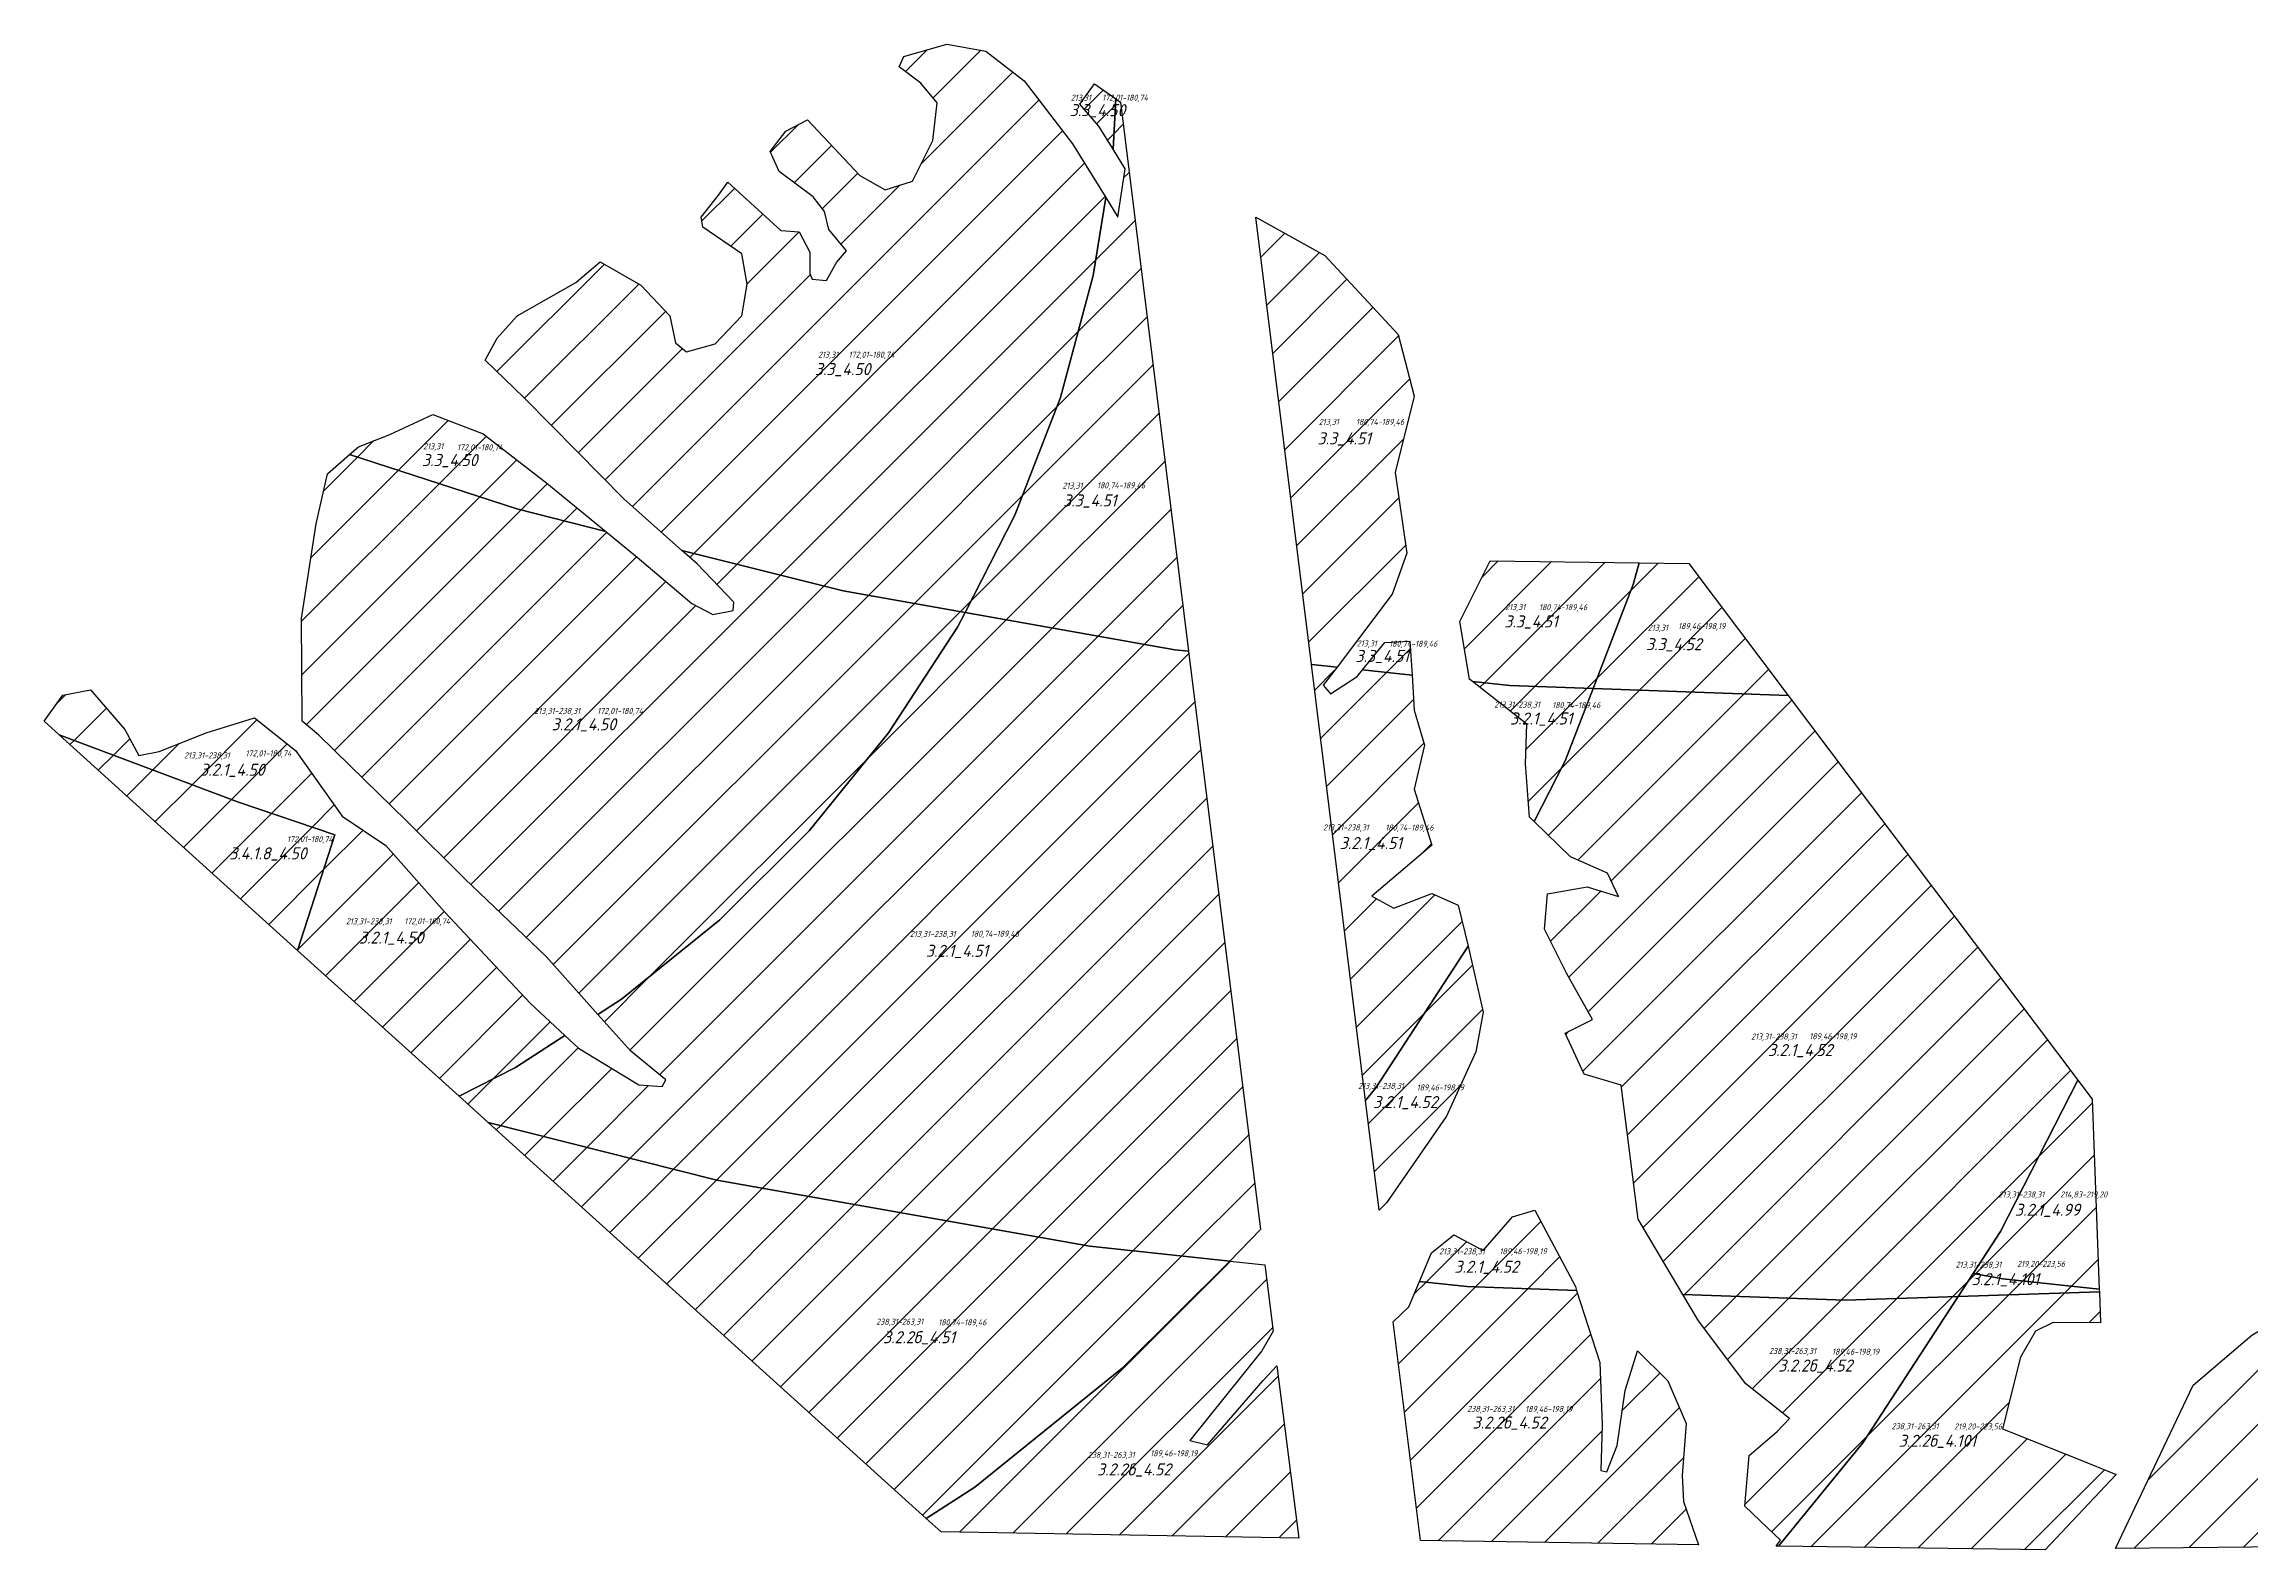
# Model space of a CAD drawing. Header units: millimetres. Extents: x 2242288 to 2245577, y 377443 to 382303.
# Drawn here: x 2242724 to 2244556, y 381054 to 382303 of the extents above; entities that cross this region are included whole.
import ezdxf

# ---------------------------------------------------------------- set-up
doc = ezdxf.new("R2010")
doc.units = ezdxf.units.MM
for name, color, linetype in [('об_3.2.1_4.101', 41, 'Continuous'), ('об_3.2.1_4.50', 41, 'Continuous'), ('об_3.2.1_4.51', 41, 'Continuous'), ('об_3.2.1_4.52', 41, 'Continuous'), ('об_3.2.1_4.99', 41, 'Continuous'), ('об_3.2.2б_4.101', 41, 'Continuous'), ('об_3.2.2б_4.51', 41, 'Continuous'), ('об_3.2.2б_4.52', 41, 'Continuous'), ('об_3.3_4.50', 41, 'Continuous'), ('об_3.3_4.51', 41, 'Continuous'), ('об_3.3_4.52', 41, 'Continuous'), ('об_3.4.1.8_4.50', 41, 'Continuous'), ('подписи', 41, 'Continuous'), ('штриховка_об_3.2.1_4.101', 41, 'Continuous'), ('штриховка_об_3.2.1_4.50', 41, 'Continuous'), ('штриховка_об_3.2.1_4.51', 41, 'Continuous'), ('штриховка_об_3.2.1_4.52', 41, 'Continuous'), ('штриховка_об_3.2.1_4.99', 41, 'Continuous'), ('штриховка_об_3.2.2б_4.51', 41, 'Continuous'), ('штриховка_об_3.2.2б_4.52', 41, 'Continuous'), ('штриховка_об_3.3_4.50', 41, 'Continuous'), ('штриховка_об_3.3_4.51', 41, 'Continuous'), ('штриховка_об_3.3_4.52', 41, 'Continuous'), ('штриховка_об_3.4.1.8_4.50', 41, 'Continuous')]:
    doc.layers.add(name, color=color, linetype=linetype)
doc.styles.add('GOST-2.304_Type-B_italic', font='GOST Common Italic.ttf')

msp = doc.modelspace()

# ---------------------------------------------------------------- hatches: boundary and pattern name
at = {"layer": 'штриховка_об_3.2.1_4.101'}
h = msp.add_hatch(dxfattribs=at)
h.set_pattern_fill('ANSI31', color=256, scale=10)
h.paths.add_polyline_path([(2244312.4, 381264.2), (2244324.8, 381283.2), (2244349.4, 381278.9), (2244429.5, 381270.3), (2244429.6, 381268.1)])
at = {"layer": 'штриховка_об_3.2.1_4.50'}
h = msp.add_hatch(dxfattribs=at)
h.set_pattern_fill('ANSI31', color=256, scale=10)
h.paths.add_polyline_path([(2243183.7, 381498.2), (2243140.7, 381546.2), (2243073.2, 381610.8), (2243025, 381659), (2242977.8, 381704.8), (2242952.2, 381729.9), (2242938.2, 381741.5), (2242937.8, 381826.8), (2242949.8, 381905.3), (2242959.4, 381946.8), (2242977.6, 381962.9), (2243116.3, 381917.7), (2243190.2, 381899.1), (2243216.4, 381877.8), (2243261.7, 381839.3), (2243279, 381830.1), (2243295.9, 381833.5), (2243296.4, 381840.3), (2243266, 381872.1), (2243253.4, 381883.3), (2243387.3, 381849.7), (2243488.4, 381831.8), (2243482.1, 381819.5), (2243424.9, 381731.8), (2243358.9, 381650.6), (2243284.8, 381576.7), (2243203.3, 381510.9)])
h = msp.add_hatch(dxfattribs=at)
h.set_pattern_fill('ANSI31', color=256, scale=10)
h.paths.add_polyline_path([(2242736.6, 381730.3), (2242724.2, 381741.5), (2242739.6, 381763.1), (2242762.8, 381767.5), (2242791.2, 381734.7), (2242802.8, 381713), (2242819.6, 381716.4), (2242858.7, 381731.8), (2242898.7, 381744.3), (2242932.9, 381717.3), (2242971.5, 381662.9), (2243007.6, 381638.3), (2243056.3, 381583.3), (2243127.7, 381507.2), (2243156.4, 381480.6), (2243115.4, 381454.1), (2243068.5, 381430.3), (2242934.4, 381551.4), (2242965.5, 381647.3), (2242885.6, 381674.3)])
at = {"layer": 'штриховка_об_3.2.1_4.51'}
h = msp.add_hatch(dxfattribs=at)
h.set_pattern_fill('ANSI31', color=256, scale=10)
h.paths.add_polyline_path([(2243068.5, 381430.3), (2243115.4, 381454.1), (2243156.4, 381480.6), (2243167.7, 381470.1), (2243217.8, 381439.7), (2243237.1, 381438.3), (2243240, 381444), (2243211, 381467.7), (2243183.7, 381498.2), (2243203.3, 381510.9), (2243284.8, 381576.7), (2243358.9, 381650.6), (2243424.9, 381731.8), (2243482.1, 381819.5), (2243488.4, 381831.8), (2243662.4, 381800.8), (2243673.9, 381799.6), (2243733.5, 381319.7), (2243708, 381293.4), (2243592, 381305.8), (2243282.5, 381360.8), (2243092.7, 381408.4)])
h = msp.add_hatch(dxfattribs=at)
h.set_pattern_fill('ANSI31', color=256, scale=10)
h.paths.add_polyline_path([(2243775.7, 381788.7), (2243797, 381786.5), (2243785.6, 381771.5), (2243791.7, 381764.2), (2243813.6, 381778.8), (2243818.1, 381784.2), (2243859.3, 381779.8), (2243861.1, 381750.8), (2243869.6, 381721.6), (2243861.1, 381685.1), (2243875.7, 381638.8), (2243825.8, 381596.3), (2243844.1, 381586.5), (2243875.7, 381598.7), (2243897.6, 381589), (2243905.8, 381555), (2243829.1, 381437.3), (2243820.7, 381426.9)])
h = msp.add_hatch(dxfattribs=at)
h.set_pattern_fill('ANSI31', color=256, scale=10)
h.paths.add_polyline_path([(2243960.6, 381658.3), (2243956.8, 381662), (2243953.4, 381706.2), (2243954.5, 381739.1), (2243909.5, 381774.5), (2243940.4, 381771.2), (2244009.5, 381768.7), (2243986.3, 381708.6)])
at = {"layer": 'штриховка_об_3.2.1_4.52'}
h = msp.add_hatch(dxfattribs=at)
h.set_pattern_fill('ANSI31', color=256, scale=10)
h.paths.add_polyline_path([(2243960.6, 381658.3), (2243986.3, 381708.6), (2244009.5, 381768.7), (2244171.4, 381762.8), (2244411.8, 381443.6), (2244347.6, 381318.2), (2244324.8, 381283.2), (2244312.4, 381264.2), (2244218.9, 381261), (2244083.9, 381265.9), (2244047, 381328.4), (2244032.8, 381439.6), (2244002.2, 381448.7), (2243986.3, 381482.7), (2244009, 381494), (2243987.4, 381532.6), (2243969.3, 381568.9), (2243971.6, 381598.4), (2244004.5, 381604.1), (2244030.5, 381596.2), (2244021.5, 381615.4), (2243990.8, 381629)])
h = msp.add_hatch(dxfattribs=at)
h.set_pattern_fill('ANSI31', color=256, scale=10)
h.paths.add_polyline_path([(2243820.7, 381426.9), (2243829.1, 381437.3), (2243905.8, 381555), (2243918.3, 381500.1), (2243912.2, 381467.2), (2243887.9, 381413.7), (2243838, 381341.8), (2243832, 381335.7)])
h = msp.add_hatch(dxfattribs=at)
h.set_pattern_fill('ANSI31', color=256, scale=10)
h.paths.add_polyline_path([(2243865.5, 381276.6), (2243875.4, 381300.4), (2243894, 381315.3), (2243918.3, 381302.2), (2243942.5, 381330.2), (2243961.2, 381335.8), (2243994.8, 381272.4), (2243995.8, 381269.1), (2243904.7, 381272.5)])
at = {"layer": 'штриховка_об_3.2.1_4.99'}
h = msp.add_hatch(dxfattribs=at)
h.set_pattern_fill('ANSI31', color=256, scale=10)
h.paths.add_polyline_path([(2244324.8, 381283.2), (2244347.6, 381318.2), (2244411.8, 381443.6), (2244423.5, 381428), (2244429.5, 381270.3), (2244349.4, 381278.9)])
at = {"layer": 'штриховка_об_3.2.2б_4.51'}
h = msp.add_hatch(dxfattribs=at)
h.set_pattern_fill('ANSI31', color=256, scale=10)
h.paths.add_polyline_path([(2243092.7, 381408.4), (2243282.5, 381360.8), (2243592, 381305.8), (2243708, 381293.4), (2243618.8, 381204.6), (2243496.6, 381106), (2243456.2, 381079.8)])
at = {"layer": 'штриховка_об_3.2.2б_4.52'}
h = msp.add_hatch(dxfattribs=at)
h.set_pattern_fill('ANSI31', color=256, scale=10)
h.paths.add_polyline_path([(2243456.2, 381079.8), (2243496.6, 381106), (2243618.8, 381204.6), (2243708, 381293.4), (2243737.2, 381290.3), (2243744, 381235.4), (2243734.5, 381218.9), (2243674.9, 381144.6), (2243689.5, 381141), (2243735.7, 381194.5), (2243747.1, 381206.5), (2243765.2, 381063.6), (2243468.5, 381068.7)])
h = msp.add_hatch(dxfattribs=at)
h.set_pattern_fill('ANSI31', color=256, scale=10)
h.paths.add_polyline_path([(2243866.2, 381061.7), (2243843.6, 381243.1), (2243856.7, 381255.6), (2243865.5, 381276.6), (2243904.7, 381272.5), (2243995.8, 381269.1), (2244015.2, 381209.3), (2244016.9, 381157.7), (2244015.8, 381119.6), (2244020.9, 381118.5), (2244029.4, 381140.6), (2244036.2, 381186), (2244046.4, 381218.9), (2244071.4, 381194), (2244086.7, 381158.8), (2244083.3, 381115.7), (2244084.4, 381094.1), (2244097, 381057.9)])
h = msp.add_hatch(dxfattribs=at)
h.set_pattern_fill('ANSI31', color=256, scale=10)
h.paths.add_polyline_path([(2244083.9, 381265.9), (2244218.9, 381261), (2244312.4, 381264.2), (2244233.3, 381142.8), (2244163.4, 381056.8), (2244161.3, 381056.8), (2244165, 381061.8), (2244154.2, 381072), (2244135.5, 381090.2), (2244138.9, 381132.1), (2244162.2, 381152), (2244172.4, 381162.8), (2244136.1, 381191.7), (2244096.9, 381243.9)])
h = msp.add_hatch(dxfattribs=at)
h.set_pattern_fill('ANSI31', color=256, scale=10)
h.paths.add_polyline_path([(2244163.4, 381056.8), (2244233.3, 381142.8), (2244312.4, 381264.2), (2244429.6, 381268.1), (2244430.6, 381242.2), (2244391.3, 381242.6), (2244376.5, 381235.4), (2244364.2, 381213.8), (2244349.1, 381154.4), (2244412.3, 381129), (2244443.5, 381116.5), (2244384.6, 381053.9)])
h = msp.add_hatch(dxfattribs=at)
h.set_pattern_fill('ANSI31', color=256, scale=10)
h.paths.add_polyline_path([(2244443, 381055.1), (2244507.3, 381190.5), (2244556, 381232), (2244591.5, 381253.1), (2244731.7, 381238.2), (2245115.9, 381224.3), (2245456.4, 381235.8), (2245448.5, 381139.7), (2244781.2, 381058.3)])
at = {"layer": 'штриховка_об_3.3_4.50'}
h = msp.add_hatch(dxfattribs=at)
h.set_pattern_fill('ANSI31', color=256, scale=10)
h.paths.add_polyline_path([(2243253.4, 381883.3), (2243205.3, 381926.1), (2243166.2, 381965.6), (2243122.4, 382009.9), (2243090.1, 382041.3), (2243100.2, 382059.6), (2243116.6, 382077.9), (2243165.3, 382105.8), (2243185.5, 382122.7), (2243219.2, 382103.4), (2243243.3, 382077.9), (2243248.2, 382055.7), (2243257.3, 382048), (2243280.9, 382054.8), (2243303.1, 382077.9), (2243307.5, 382104.4), (2243303.1, 382129.5), (2243270.8, 382151.6), (2243269.4, 382159.8), (2243283.8, 382178.2), (2243291.5, 382188.8), (2243335.4, 382148.8), (2243350.8, 382147.8), (2243359.5, 382130.9), (2243359.5, 382113.1), (2243361.4, 382108.3), (2243373.5, 382107.3), (2243381.7, 382122.2), (2243389.9, 382131.9), (2243375.4, 382149.7), (2243371.6, 382164.7), (2243362.4, 382176.7), (2243334, 382197.9), (2243326.7, 382214.3), (2243339.7, 382231.2), (2243357.6, 382240.8), (2243401, 382194.5), (2243422.2, 382182.5), (2243444.8, 382189.7), (2243461.7, 382223.5), (2243465.1, 382254.8), (2243451.6, 382271.2), (2243433.7, 382284.7), (2243437.6, 382293.3), (2243473.3, 382303.5), (2243505.7, 382297.7), (2243537.3, 382273.1), (2243577.5, 382220.7), (2243605.1, 382176.3), (2243594.7, 382111.4), (2243567.5, 382010.3), (2243529.8, 381912.7), (2243488.4, 381831.8), (2243387.3, 381849.7)])
h = msp.add_hatch(dxfattribs=at)
h.set_pattern_fill('ANSI31', color=256, scale=5)
h.paths.add_polyline_path([(2243611.3, 382216.2), (2243599.4, 382235.3), (2243583.6, 382253.6), (2243595.8, 382270.6), (2243613.6, 382258)])
h = msp.add_hatch(dxfattribs=at)
h.set_pattern_fill('ANSI31', color=256, scale=10)
h.paths.add_polyline_path([(2242977.6, 381962.9), (2242985, 381969.4), (2243011, 381979.6), (2243046.7, 381996), (2243088.6, 381980), (2243141.2, 381939.1), (2243190.2, 381899.1), (2243116.3, 381917.7)])
at = {"layer": 'штриховка_об_3.3_4.51'}
h = msp.add_hatch(dxfattribs=at)
h.set_pattern_fill('ANSI31', color=256, scale=10)
h.paths.add_polyline_path([(2243488.4, 381831.8), (2243529.8, 381912.7), (2243567.5, 382010.3), (2243594.7, 382111.4), (2243605.1, 382176.3), (2243615.2, 382159.9), (2243621.3, 382200), (2243611.3, 382216.2), (2243613.6, 382258), (2243617.3, 382255.3), (2243673.9, 381799.6), (2243662.4, 381800.8)])
h = msp.add_hatch(dxfattribs=at)
h.set_pattern_fill('ANSI31', color=256, scale=10)
h.paths.add_polyline_path([(2243775.7, 381788.7), (2243729.7, 382159.9), (2243786.9, 382128.2), (2243847.7, 382062.5), (2243861.1, 382011.3), (2243845.3, 381948), (2243855, 381881.1), (2243842.9, 381847), (2243797, 381786.5)])
h = msp.add_hatch(dxfattribs=at)
h.set_pattern_fill('ANSI31', color=256, scale=10)
h.paths.add_polyline_path([(2243909.5, 381774.5), (2243906.9, 381776.5), (2243899, 381824.2), (2243924, 381874.7), (2244047.7, 381873), (2244042.8, 381855.1), (2244009.5, 381768.7), (2243940.4, 381771.2)])
h = msp.add_hatch(dxfattribs=at)
h.set_pattern_fill('ANSI31', color=256, scale=10)
h.paths.add_polyline_path([(2243818.1, 381784.2), (2243836.8, 381806.8), (2243857.5, 381808.1), (2243859.3, 381779.8)])
at = {"layer": 'штриховка_об_3.3_4.52'}
h = msp.add_hatch(dxfattribs=at)
h.set_pattern_fill('ANSI31', color=256, scale=10)
h.paths.add_polyline_path([(2244009.5, 381768.7), (2244042.8, 381855.1), (2244047.7, 381873), (2244088.9, 381872.4), (2244171.4, 381762.8)])
at = {"layer": 'штриховка_об_3.4.1.8_4.50'}
h = msp.add_hatch(dxfattribs=at)
h.set_pattern_fill('ANSI31', color=256, scale=10)
h.paths.add_polyline_path([(2242736.6, 381730.3), (2242885.6, 381674.3), (2242965.5, 381647.3), (2242934.4, 381551.4)])

# ---------------------------------------------------------------- linework, layer by layer
at = {"layer": 'об_3.2.1_4.101'}
msp.add_lwpolyline([(2244312.4, 381264.2), (2244324.8, 381283.2), (2244349.4, 381278.9), (2244429.5, 381270.3), (2244429.6, 381268.1)], close=True, dxfattribs=at)
at = {"layer": 'об_3.2.1_4.50'}
for points in [[(2243183.7, 381498.2), (2243140.7, 381546.2), (2243073.2, 381610.8), (2243025, 381659), (2242977.8, 381704.8), (2242952.2, 381729.9), (2242938.2, 381741.5), (2242937.8, 381826.8), (2242949.8, 381905.3), (2242959.4, 381946.8), (2242977.6, 381962.9), (2243116.3, 381917.7), (2243190.2, 381899.1), (2243216.4, 381877.8), (2243261.7, 381839.3), (2243279, 381830.1), (2243295.9, 381833.5), (2243296.4, 381840.3), (2243266, 381872.1), (2243253.4, 381883.3), (2243387.3, 381849.7), (2243488.4, 381831.8), (2243482.1, 381819.5), (2243424.9, 381731.8), (2243358.9, 381650.6), (2243284.8, 381576.7), (2243203.3, 381510.9)], [(2242736.6, 381730.3), (2242724.2, 381741.5), (2242739.6, 381763.1), (2242762.8, 381767.5), (2242791.2, 381734.7), (2242802.8, 381713), (2242819.6, 381716.4), (2242858.7, 381731.8), (2242898.7, 381744.3), (2242932.9, 381717.3), (2242971.5, 381662.9), (2243007.6, 381638.3), (2243056.3, 381583.3), (2243127.7, 381507.2), (2243156.4, 381480.6), (2243115.4, 381454.1), (2243068.5, 381430.3), (2242934.4, 381551.4), (2242965.5, 381647.3), (2242885.6, 381674.3)]]:
    msp.add_lwpolyline(points, close=True, dxfattribs=at)
at = {"layer": 'об_3.2.1_4.51'}
for points in [[(2243068.5, 381430.3), (2243115.4, 381454.1), (2243156.4, 381480.6), (2243167.7, 381470.1), (2243217.8, 381439.7), (2243237.1, 381438.3), (2243240, 381444), (2243211, 381467.7), (2243183.7, 381498.2), (2243203.3, 381510.9), (2243284.8, 381576.7), (2243358.9, 381650.6), (2243424.9, 381731.8), (2243482.1, 381819.5), (2243488.4, 381831.8), (2243662.4, 381800.8), (2243673.9, 381799.6), (2243733.5, 381319.7), (2243708, 381293.4), (2243592, 381305.8), (2243282.5, 381360.8), (2243092.7, 381408.4)], [(2243775.7, 381788.7), (2243797, 381786.5), (2243785.6, 381771.5), (2243791.7, 381764.2), (2243813.6, 381778.8), (2243818.1, 381784.2), (2243859.3, 381779.8), (2243861.1, 381750.8), (2243869.6, 381721.6), (2243861.1, 381685.1), (2243875.7, 381638.8), (2243825.8, 381596.3), (2243844.1, 381586.5), (2243875.7, 381598.7), (2243897.6, 381589), (2243905.8, 381555), (2243829.1, 381437.3), (2243820.7, 381426.9)], [(2243960.6, 381658.3), (2243956.8, 381662), (2243953.4, 381706.2), (2243954.5, 381739.1), (2243909.5, 381774.5), (2243940.4, 381771.2), (2244009.5, 381768.7), (2243986.3, 381708.6)]]:
    msp.add_lwpolyline(points, close=True, dxfattribs=at)
at = {"layer": 'об_3.2.1_4.52'}
for points in [[(2243960.6, 381658.3), (2243986.3, 381708.6), (2244009.5, 381768.7), (2244171.4, 381762.8), (2244411.8, 381443.6), (2244347.6, 381318.2), (2244324.8, 381283.2), (2244312.4, 381264.2), (2244218.9, 381261), (2244083.9, 381265.9), (2244047, 381328.4), (2244032.8, 381439.6), (2244002.2, 381448.7), (2243986.3, 381482.7), (2244009, 381494), (2243987.4, 381532.6), (2243969.3, 381568.9), (2243971.6, 381598.4), (2244004.5, 381604.1), (2244030.5, 381596.2), (2244021.5, 381615.4), (2243990.8, 381629)], [(2243820.7, 381426.9), (2243829.1, 381437.3), (2243905.8, 381555), (2243918.3, 381500.1), (2243912.2, 381467.2), (2243887.9, 381413.7), (2243838, 381341.8), (2243832, 381335.7)], [(2243865.5, 381276.6), (2243875.4, 381300.4), (2243894, 381315.3), (2243918.3, 381302.2), (2243942.5, 381330.2), (2243961.2, 381335.8), (2243994.8, 381272.4), (2243995.8, 381269.1), (2243904.7, 381272.5)]]:
    msp.add_lwpolyline(points, close=True, dxfattribs=at)
at = {"layer": 'об_3.2.1_4.99'}
msp.add_lwpolyline([(2244324.8, 381283.2), (2244347.6, 381318.2), (2244411.8, 381443.6), (2244423.5, 381428), (2244429.5, 381270.3), (2244349.4, 381278.9)], close=True, dxfattribs=at)
at = {"layer": 'об_3.2.2б_4.101'}
for points in [[(2244163.4, 381056.8), (2244233.3, 381142.8), (2244312.4, 381264.2), (2244429.6, 381268.1), (2244430.6, 381242.2), (2244391.3, 381242.6), (2244376.5, 381235.4), (2244364.2, 381213.8), (2244349.1, 381154.4), (2244412.3, 381129), (2244443.5, 381116.5), (2244384.6, 381053.9)], [(2244443, 381055.1), (2244507.3, 381190.5), (2244556, 381232), (2244591.5, 381253.1), (2244731.7, 381238.2), (2245115.9, 381224.3), (2245456.4, 381235.8), (2245448.5, 381139.7), (2244781.2, 381058.3)]]:
    msp.add_lwpolyline(points, close=True, dxfattribs=at)
at = {"layer": 'об_3.2.2б_4.51'}
msp.add_lwpolyline([(2243092.7, 381408.4), (2243282.5, 381360.8), (2243592, 381305.8), (2243708, 381293.4), (2243618.8, 381204.6), (2243496.6, 381106), (2243456.2, 381079.8)], close=True, dxfattribs=at)
at = {"layer": 'об_3.2.2б_4.52'}
for points in [[(2243456.2, 381079.8), (2243496.6, 381106), (2243618.8, 381204.6), (2243708, 381293.4), (2243737.2, 381290.3), (2243744, 381235.4), (2243734.5, 381218.9), (2243674.9, 381144.6), (2243689.5, 381141), (2243735.7, 381194.5), (2243747.1, 381206.5), (2243765.2, 381063.6), (2243468.5, 381068.7)], [(2243866.2, 381061.7), (2243843.6, 381243.1), (2243856.7, 381255.6), (2243865.5, 381276.6), (2243904.7, 381272.5), (2243995.8, 381269.1), (2244015.2, 381209.3), (2244016.9, 381157.7), (2244015.8, 381119.6), (2244020.9, 381118.5), (2244029.4, 381140.6), (2244036.2, 381186), (2244046.4, 381218.9), (2244071.4, 381194), (2244086.7, 381158.8), (2244083.3, 381115.7), (2244084.4, 381094.1), (2244097, 381057.9)], [(2244083.9, 381265.9), (2244218.9, 381261), (2244312.4, 381264.2), (2244233.3, 381142.8), (2244163.4, 381056.8), (2244161.3, 381056.8), (2244165, 381061.8), (2244154.2, 381072), (2244135.5, 381090.2), (2244138.9, 381132.1), (2244162.2, 381152), (2244172.4, 381162.8), (2244136.1, 381191.7), (2244096.9, 381243.9)]]:
    msp.add_lwpolyline(points, close=True, dxfattribs=at)
at = {"layer": 'об_3.3_4.50'}
for points in [[(2243253.4, 381883.3), (2243205.3, 381926.1), (2243166.2, 381965.6), (2243122.4, 382009.9), (2243090.1, 382041.3), (2243100.2, 382059.6), (2243116.6, 382077.9), (2243165.3, 382105.8), (2243185.5, 382122.7), (2243219.2, 382103.4), (2243243.3, 382077.9), (2243248.2, 382055.7), (2243257.3, 382048), (2243280.9, 382054.8), (2243303.1, 382077.9), (2243307.5, 382104.4), (2243303.1, 382129.5), (2243270.8, 382151.6), (2243269.4, 382159.8), (2243283.8, 382178.2), (2243291.5, 382188.8), (2243335.4, 382148.8), (2243350.8, 382147.8), (2243359.5, 382130.9), (2243359.5, 382113.1), (2243361.4, 382108.3), (2243373.5, 382107.3), (2243381.7, 382122.2), (2243389.9, 382131.9), (2243375.4, 382149.7), (2243371.6, 382164.7), (2243362.4, 382176.7), (2243334, 382197.9), (2243326.7, 382214.3), (2243339.7, 382231.2), (2243357.6, 382240.8), (2243401, 382194.5), (2243422.2, 382182.5), (2243444.8, 382189.7), (2243461.7, 382223.5), (2243465.1, 382254.8), (2243451.6, 382271.2), (2243433.7, 382284.7), (2243437.6, 382293.3), (2243473.3, 382303.5), (2243505.7, 382297.7), (2243537.3, 382273.1), (2243577.5, 382220.7), (2243605.1, 382176.3), (2243594.7, 382111.4), (2243567.5, 382010.3), (2243529.8, 381912.7), (2243488.4, 381831.8), (2243387.3, 381849.7)], [(2243611.3, 382216.2), (2243599.4, 382235.3), (2243583.6, 382253.6), (2243595.8, 382270.6), (2243613.6, 382258)], [(2242977.6, 381962.9), (2242985, 381969.4), (2243011, 381979.6), (2243046.7, 381996), (2243088.6, 381980), (2243141.2, 381939.1), (2243190.2, 381899.1), (2243116.3, 381917.7)]]:
    msp.add_lwpolyline(points, close=True, dxfattribs=at)
at = {"layer": 'об_3.3_4.51'}
for points in [[(2243488.4, 381831.8), (2243529.8, 381912.7), (2243567.5, 382010.3), (2243594.7, 382111.4), (2243605.1, 382176.3), (2243615.2, 382159.9), (2243621.3, 382200), (2243611.3, 382216.2), (2243613.6, 382258), (2243617.3, 382255.3), (2243673.9, 381799.6), (2243662.4, 381800.8)], [(2243775.7, 381788.7), (2243729.7, 382159.9), (2243786.9, 382128.2), (2243847.7, 382062.5), (2243861.1, 382011.3), (2243845.3, 381948), (2243855, 381881.1), (2243842.9, 381847), (2243797, 381786.5)], [(2243909.5, 381774.5), (2243906.9, 381776.5), (2243899, 381824.2), (2243924, 381874.7), (2244047.7, 381873), (2244042.8, 381855.1), (2244009.5, 381768.7), (2243940.4, 381771.2)], [(2243818.1, 381784.2), (2243836.8, 381806.8), (2243857.5, 381808.1), (2243859.3, 381779.8)]]:
    msp.add_lwpolyline(points, close=True, dxfattribs=at)
at = {"layer": 'об_3.3_4.52'}
msp.add_lwpolyline([(2244009.5, 381768.7), (2244042.8, 381855.1), (2244047.7, 381873), (2244088.9, 381872.4), (2244171.4, 381762.8)], close=True, dxfattribs=at)
at = {"layer": 'об_3.4.1.8_4.50'}
msp.add_lwpolyline([(2242736.6, 381730.3), (2242885.6, 381674.3), (2242965.5, 381647.3), (2242934.4, 381551.4)], close=True, dxfattribs=at)

# ---------------------------------------------------------------- texts
at = {"layer": 'подписи', "attachment_point": 1, "style": 'GOST-2.304_Type-B_italic'}
for s, insert, char_height in [('213,31', (2243576.1, 382261.6), 5), ('172,01-180,74', (2243602.1, 382261.6), 5), ('3.3_4.50', (2243575.2, 382253.7), 10), ('213,31', (2243366.4, 382048.3), 5), ('172,01-180,74', (2243391.7, 382048.3), 5), ('3.3_4.50', (2243363.7, 382038.8), 10), ('213,31', (2243781.8, 381992.5), 5), ('180,74-189,46', (2243812.7, 381992.5), 5), ('213,31', (2243038.7, 381972.2), 5), ('172,01-180,74', (2243066.8, 381971.4), 5), ('3.3_4.51', (2243780.8, 381981.3), 10), ('3.3_4.50', (2243037.7, 381963.3), 10), ('213,31', (2243569.2, 381939.6), 5), ('3.3_4.51', (2243569.7, 381929.8), 10), ('180,74-189,46', (2243597.8, 381939.8), 5), ('213,31', (2243936.5, 381838.8), 5), ('180,74-189,46', (2243964.6, 381838.7), 5), ('3.3_4.51', (2243935.8, 381829.4), 10), ('213,31', (2244054.9, 381821.7), 5), ('189,46-198,19', (2244080, 381823), 5), ('213,31', (2243813.3, 381808.6), 5), ('180,74-189,46', (2243840.3, 381808.4), 5), ('3.3_4.52', (2244053.4, 381810.5), 10), ('3.3_4.51', (2243812.3, 381800.7), 10), ('213,31-238,31', (2243131, 381752.6), 5), ('172,01-180,74', (2243183.1, 381752.6), 5), ('213,31-238,31', (2243927.5, 381757.9), 5), ('3.2.1_4.51', (2243940.6, 381748.8), 10), ('180,74-189,46', (2243975.5, 381757.4), 5), ('3.2.1_4.50', (2243145.2, 381744), 10), ('213,31-238,31', (2242840.3, 381715.7), 5), ('172,01-180,74', (2242891.3, 381717.4), 5), ('3.2.1_4.50', (2242853.6, 381706.3), 10), ('213,31-238,31', (2243785.4, 381655.9), 5), ('180,74-189,46', (2243837.1, 381655.8), 5), ('3.4.1.8_4.50', (2242877.8, 381636.9), 10), ('172,01-180,74', (2242925.7, 381646.2), 5), ('3.2.1_4.51', (2243799.2, 381645.5), 10), ('213,31-238,31', (2242974.6, 381578), 5), ('3.2.1_4.50', (2242985.4, 381567), 10), ('172,01-180,74', (2243023, 381578.1), 5), ('213,31-238,31', (2243442.6, 381567.5), 5), ('180,74-189,46', (2243493.1, 381567.7), 5), ('3.2.1_4.51', (2243455.8, 381556), 10), ('213,31-238,31', (2244140.6, 381482.4), 5), ('3.2.1_4.52', (2244154.6, 381473.7), 10), ('189,46-198,19', (2244188.9, 381482.6), 5), ('213,31-238,31', (2243814.5, 381441.4), 5), ('189,46-198,19', (2243863.1, 381440.1), 5), ('3.2.1_4.52', (2243826.9, 381430.5), 10), ('213,31-238,31', (2244345.9, 381351.3), 5), ('214,83-219,20', (2244397, 381351.3), 5), ('3.2.1_4.99', (2244359.5, 381341.1), 10), ('213,31-238,31', (2243881.7, 381304.1), 5), ('3.2.1_4.52', (2243894.3, 381293.8), 10), ('189,46-198,19', (2243931.8, 381304.2), 5), ('213,31-238,31', (2244310.3, 381293.1), 5), ('219,20-223,56', (2244361.3, 381293.7), 5), ('3.2.1_4.101', (2244323.5, 381283.5), 10), ('238,31-263,31', (2243414.6, 381245.7), 5), ('3.2.2б_4.51', (2243420.3, 381235.3), 10), ('180,74-189,46', (2243466.1, 381245.2), 5), ('238,31-263,31', (2244155.4, 381221.4), 5), ('189,46-198,19', (2244207.7, 381220.8), 5), ('3.2.2б_4.52', (2244163.1, 381211.8), 10), ('238,31-263,31', (2243905, 381173.3), 5), ('3.2.2б_4.52', (2243909.4, 381164.5), 10), ('189,46-198,19', (2243953.1, 381173.3), 5), ('238,31-263,31', (2244257.1, 381159), 5), ('3.2.2б_4.101', (2244263.1, 381149.4), 10), ('219,20-223,56', (2244309.1, 381158.8), 5), ('238,31-263,31', (2243590.1, 381135.2), 5), ('3.2.2б_4.52', (2243597.8, 381125.6), 10), ('189,46-198,19', (2243642, 381136.5), 5)]:
    msp.add_mtext_dynamic_manual_height_columns(s, width=75.27, gutter_width=12.5, heights=[0], dxfattribs=dict(at, insert=insert, char_height=char_height))

doc.saveas('drawing.dxf')
